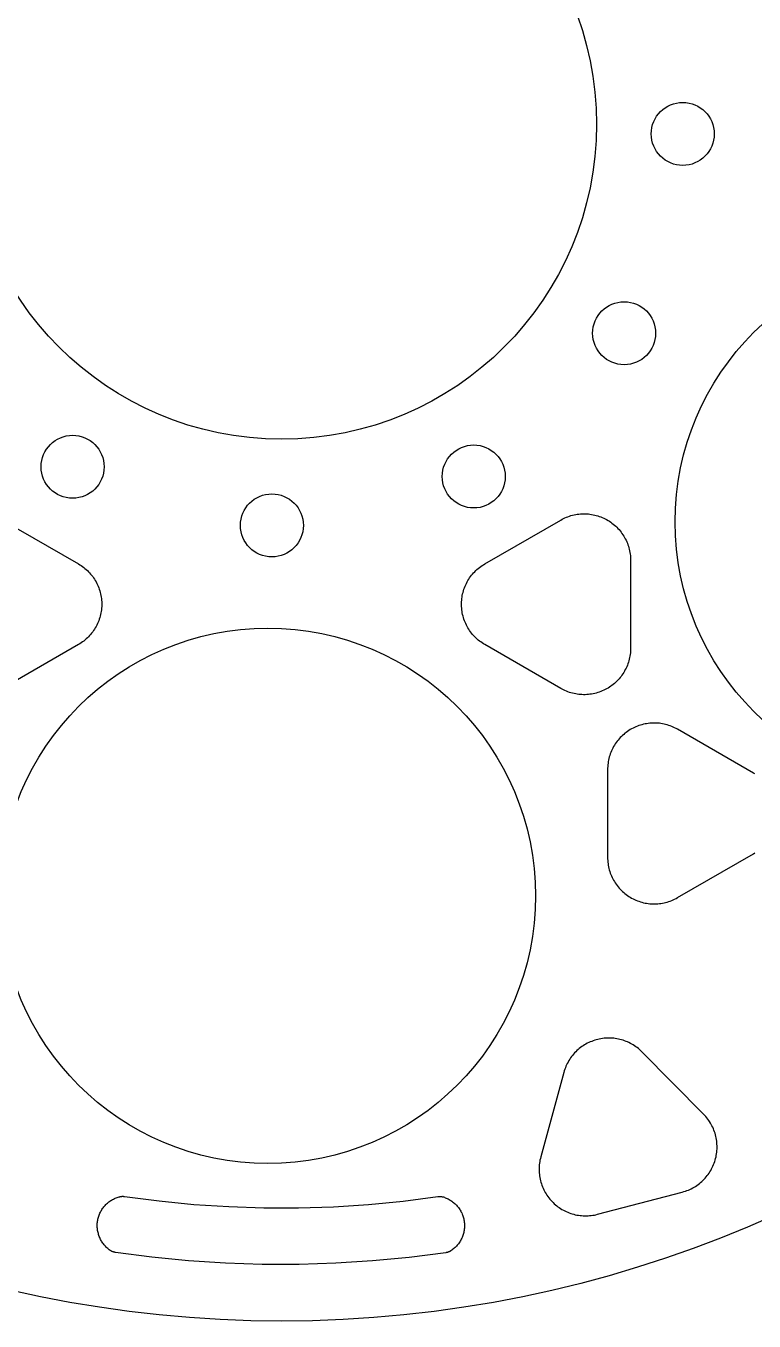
# Model space of a CAD drawing. Extents: x -4303 to -3459, y 4203 to 4583.
# Drawn here: x -4154 to -4038.4, y 4202.6 to 4408.2 of the extents above; entities that cross this region are included whole.
import ezdxf

# ---------------------------------------------------------------- set-up
doc = ezdxf.new("R2010")
doc.units = 0
doc.layers.add('DEFAULT', color=7, linetype='CONTINUOUS')

msp = doc.modelspace()

# ---------------------------------------------------------------- linework, layer by layer
at = {"layer": 'DEFAULT'}
for p, q in [((-4068.63, 4330.05), (-4068.4, 4330.15)), ((-4068.4, 4330.15), (-4068.16, 4330.25)), ((-4068.16, 4330.25), (-4067.93, 4330.34)), ((-4067.93, 4330.34), (-4067.69, 4330.43)), ((-4067.69, 4330.43), (-4067.45, 4330.5)), ((-4067.45, 4330.5), (-4067.2, 4330.57)), ((-4067.2, 4330.57), (-4066.95, 4330.63)), ((-4066.95, 4330.63), (-4066.7, 4330.68)), ((-4066.7, 4330.68), (-4066.45, 4330.72)), ((-4066.45, 4330.72), (-4066.2, 4330.75)), ((-4066.2, 4330.75), (-4065.95, 4330.78)), ((-4065.95, 4330.78), (-4065.7, 4330.79)), ((-4065.7, 4330.79), (-4065.44, 4330.8)), ((-4065.44, 4330.8), (-4065.19, 4330.8)), ((-4065.19, 4330.8), (-4064.93, 4330.78)), ((-4064.93, 4330.78), (-4064.68, 4330.77)), ((-4064.68, 4330.77), (-4064.43, 4330.74)), ((-4064.43, 4330.74), (-4064.18, 4330.7)), ((-4064.18, 4330.7), (-4063.93, 4330.65)), ((-4063.93, 4330.65), (-4063.68, 4330.6)), ((-4063.68, 4330.6), (-4063.43, 4330.54)), ((-4063.43, 4330.54), (-4063.19, 4330.47)), ((-4063.19, 4330.47), (-4062.95, 4330.39)), ((-4062.95, 4330.39), (-4062.71, 4330.3)), ((-4062.71, 4330.3), (-4062.47, 4330.2)), ((-4062.47, 4330.2), (-4062.24, 4330.1)), ((-4157.71, 4329.81), (-4145.65, 4322.85)), ((-4081.13, 4322.85), (-4069.08, 4329.81)), ((-4069.08, 4329.81), (-4068.85, 4329.93)), ((-4068.85, 4329.93), (-4068.63, 4330.05)), ((-4062.24, 4330.1), (-4062.01, 4329.99)), ((-4062.01, 4329.99), (-4061.79, 4329.87)), ((-4061.79, 4329.87), (-4061.57, 4329.74)), ((-4061.57, 4329.74), (-4061.35, 4329.61)), ((-4061.35, 4329.61), (-4061.14, 4329.47)), ((-4061.14, 4329.47), (-4060.94, 4329.32)), ((-4060.94, 4329.32), (-4060.74, 4329.16)), ((-4060.74, 4329.16), (-4060.54, 4329)), ((-4060.54, 4329), (-4060.35, 4328.83)), ((-4060.35, 4328.83), (-4060.17, 4328.65)), ((-4060.17, 4328.65), (-4059.99, 4328.47)), ((-4059.99, 4328.47), (-4059.82, 4328.28)), ((-4059.82, 4328.28), (-4059.66, 4328.09)), ((-4059.66, 4328.09), (-4059.5, 4327.89)), ((-4059.5, 4327.89), (-4059.35, 4327.69)), ((-4059.35, 4327.69), (-4059.21, 4327.48)), ((-4059.21, 4327.48), (-4059.07, 4327.26)), ((-4059.07, 4327.26), (-4058.94, 4327.04)), ((-4058.94, 4327.04), (-4058.82, 4326.82)), ((-4058.82, 4326.82), (-4058.71, 4326.59)), ((-4058.71, 4326.59), (-4058.6, 4326.36)), ((-4058.6, 4326.36), (-4058.5, 4326.13)), ((-4058.5, 4326.13), (-4058.41, 4325.89)), ((-4058.41, 4325.89), (-4058.33, 4325.65)), ((-4058.33, 4325.65), (-4058.26, 4325.41)), ((-4058.26, 4325.41), (-4058.19, 4325.16)), ((-4058.19, 4325.16), (-4058.14, 4324.91)), ((-4058.14, 4324.91), (-4058.09, 4324.66)), ((-4058.09, 4324.66), (-4058.05, 4324.41)), ((-4058.05, 4324.41), (-4058.02, 4324.16)), ((-4058.02, 4324.16), (-4058, 4323.91)), ((-4145.65, 4322.85), (-4145.43, 4322.72)), ((-4145.43, 4322.72), (-4145.22, 4322.58)), ((-4145.22, 4322.58), (-4145.01, 4322.43)), ((-4145.01, 4322.43), (-4144.81, 4322.28)), ((-4144.81, 4322.28), (-4144.61, 4322.12)), ((-4144.61, 4322.12), (-4144.42, 4321.95)), ((-4144.42, 4321.95), (-4144.23, 4321.78)), ((-4082.55, 4321.78), (-4082.37, 4321.95)), ((-4082.37, 4321.95), (-4082.17, 4322.12)), ((-4082.17, 4322.12), (-4081.98, 4322.28)), ((-4081.98, 4322.28), (-4081.77, 4322.43)), ((-4081.77, 4322.43), (-4081.56, 4322.58)), ((-4081.56, 4322.58), (-4081.35, 4322.72)), ((-4081.35, 4322.72), (-4081.13, 4322.85)), ((-4058, 4323.91), (-4057.98, 4323.66)), ((-4057.98, 4323.66), (-4057.98, 4323.4)), ((-4057.98, 4323.4), (-4057.98, 4309.48)), ((-4144.23, 4321.78), (-4144.05, 4321.6)), ((-4144.05, 4321.6), (-4143.87, 4321.42)), ((-4143.87, 4321.42), (-4143.71, 4321.23)), ((-4143.71, 4321.23), (-4143.55, 4321.03)), ((-4143.55, 4321.03), (-4143.39, 4320.83)), ((-4143.39, 4320.83), (-4143.24, 4320.62)), ((-4143.24, 4320.62), (-4143.1, 4320.41)), ((-4143.1, 4320.41), (-4142.97, 4320.19)), ((-4142.97, 4320.19), (-4142.85, 4319.97)), ((-4142.85, 4319.97), (-4142.73, 4319.75)), ((-4084.05, 4319.75), (-4083.93, 4319.97)), ((-4083.93, 4319.97), (-4083.81, 4320.19)), ((-4083.81, 4320.19), (-4083.68, 4320.41)), ((-4083.68, 4320.41), (-4083.54, 4320.62)), ((-4083.54, 4320.62), (-4083.39, 4320.83)), ((-4083.39, 4320.83), (-4083.24, 4321.03)), ((-4083.24, 4321.03), (-4083.07, 4321.23)), ((-4083.07, 4321.23), (-4082.91, 4321.42)), ((-4082.91, 4321.42), (-4082.73, 4321.6)), ((-4082.73, 4321.6), (-4082.55, 4321.78)), ((-4142.73, 4319.75), (-4142.62, 4319.52)), ((-4142.62, 4319.52), (-4142.52, 4319.29)), ((-4142.52, 4319.29), (-4142.42, 4319.05)), ((-4142.42, 4319.05), (-4142.34, 4318.81)), ((-4142.34, 4318.81), (-4142.26, 4318.57)), ((-4142.26, 4318.57), (-4142.19, 4318.32)), ((-4142.19, 4318.32), (-4142.13, 4318.08)), ((-4142.13, 4318.08), (-4142.08, 4317.83)), ((-4142.08, 4317.83), (-4142.04, 4317.58)), ((-4084.74, 4317.58), (-4084.7, 4317.83)), ((-4084.7, 4317.83), (-4084.65, 4318.08)), ((-4084.65, 4318.08), (-4084.59, 4318.32)), ((-4084.59, 4318.32), (-4084.52, 4318.57)), ((-4084.52, 4318.57), (-4084.44, 4318.81)), ((-4084.44, 4318.81), (-4084.36, 4319.05)), ((-4084.36, 4319.05), (-4084.26, 4319.29)), ((-4084.26, 4319.29), (-4084.16, 4319.52)), ((-4084.16, 4319.52), (-4084.05, 4319.75)), ((-4142.04, 4317.58), (-4142, 4317.33)), ((-4142, 4317.33), (-4141.98, 4317.07)), ((-4141.98, 4315.81), (-4142, 4315.55)), ((-4141.98, 4317.07), (-4141.96, 4316.82)), ((-4141.96, 4316.06), (-4141.98, 4315.81)), ((-4141.96, 4316.82), (-4141.95, 4316.57)), ((-4141.95, 4316.31), (-4141.96, 4316.06)), ((-4141.95, 4316.57), (-4141.95, 4316.31)), ((-4084.83, 4316.57), (-4084.82, 4316.82)), ((-4084.83, 4316.31), (-4084.83, 4316.57)), ((-4084.82, 4316.06), (-4084.83, 4316.31)), ((-4084.82, 4316.82), (-4084.8, 4317.07)), ((-4084.8, 4315.81), (-4084.82, 4316.06)), ((-4084.8, 4317.07), (-4084.78, 4317.33)), ((-4084.78, 4315.55), (-4084.8, 4315.81)), ((-4084.78, 4317.33), (-4084.74, 4317.58)), ((-4142.42, 4313.83), (-4142.52, 4313.59)), ((-4142.34, 4314.07), (-4142.42, 4313.83)), ((-4142.26, 4314.31), (-4142.34, 4314.07)), ((-4142.19, 4314.56), (-4142.26, 4314.31)), ((-4142.13, 4314.8), (-4142.19, 4314.56)), ((-4142.08, 4315.05), (-4142.13, 4314.8)), ((-4142.04, 4315.3), (-4142.08, 4315.05)), ((-4142, 4315.55), (-4142.04, 4315.3)), ((-4084.74, 4315.3), (-4084.78, 4315.55)), ((-4084.7, 4315.05), (-4084.74, 4315.3)), ((-4084.65, 4314.8), (-4084.7, 4315.05)), ((-4084.59, 4314.56), (-4084.65, 4314.8)), ((-4084.52, 4314.31), (-4084.59, 4314.56)), ((-4084.44, 4314.07), (-4084.52, 4314.31)), ((-4084.36, 4313.83), (-4084.44, 4314.07)), ((-4084.26, 4313.59), (-4084.36, 4313.83)), ((-4143.71, 4311.65), (-4143.87, 4311.46)), ((-4143.55, 4311.85), (-4143.71, 4311.65)), ((-4143.39, 4312.05), (-4143.55, 4311.85)), ((-4143.24, 4312.26), (-4143.39, 4312.05)), ((-4143.1, 4312.47), (-4143.24, 4312.26)), ((-4142.97, 4312.69), (-4143.1, 4312.47)), ((-4142.85, 4312.91), (-4142.97, 4312.69)), ((-4142.73, 4313.13), (-4142.85, 4312.91)), ((-4142.62, 4313.36), (-4142.73, 4313.13)), ((-4142.52, 4313.59), (-4142.62, 4313.36)), ((-4084.16, 4313.36), (-4084.26, 4313.59)), ((-4084.05, 4313.13), (-4084.16, 4313.36)), ((-4083.93, 4312.91), (-4084.05, 4313.13)), ((-4083.81, 4312.69), (-4083.93, 4312.91)), ((-4083.68, 4312.47), (-4083.81, 4312.69)), ((-4083.54, 4312.26), (-4083.68, 4312.47)), ((-4083.39, 4312.05), (-4083.54, 4312.26)), ((-4083.24, 4311.85), (-4083.39, 4312.05)), ((-4083.07, 4311.65), (-4083.24, 4311.85)), ((-4082.91, 4311.46), (-4083.07, 4311.65)), ((-4145.65, 4310.03), (-4157.71, 4303.07)), ((-4145.43, 4310.16), (-4145.65, 4310.03)), ((-4145.22, 4310.3), (-4145.43, 4310.16)), ((-4145.01, 4310.45), (-4145.22, 4310.3)), ((-4144.81, 4310.6), (-4145.01, 4310.45)), ((-4144.61, 4310.76), (-4144.81, 4310.6)), ((-4144.42, 4310.93), (-4144.61, 4310.76)), ((-4144.23, 4311.1), (-4144.42, 4310.93)), ((-4144.05, 4311.28), (-4144.23, 4311.1)), ((-4143.87, 4311.46), (-4144.05, 4311.28)), ((-4082.73, 4311.28), (-4082.91, 4311.46)), ((-4082.55, 4311.1), (-4082.73, 4311.28)), ((-4082.37, 4310.93), (-4082.55, 4311.1)), ((-4082.17, 4310.76), (-4082.37, 4310.93)), ((-4081.98, 4310.6), (-4082.17, 4310.76)), ((-4081.77, 4310.45), (-4081.98, 4310.6)), ((-4081.56, 4310.3), (-4081.77, 4310.45)), ((-4081.35, 4310.16), (-4081.56, 4310.3)), ((-4081.13, 4310.03), (-4081.35, 4310.16)), ((-4069.08, 4303.07), (-4081.13, 4310.03)), ((-4058.19, 4307.72), (-4058.26, 4307.47)), ((-4058.14, 4307.97), (-4058.19, 4307.72)), ((-4058.09, 4308.22), (-4058.14, 4307.97)), ((-4058.05, 4308.47), (-4058.09, 4308.22)), ((-4058.02, 4308.72), (-4058.05, 4308.47)), ((-4058, 4308.97), (-4058.02, 4308.72)), ((-4057.98, 4309.22), (-4058, 4308.97)), ((-4057.98, 4309.48), (-4057.98, 4309.22)), ((-4059.07, 4305.62), (-4059.21, 4305.4)), ((-4058.94, 4305.84), (-4059.07, 4305.62)), ((-4058.82, 4306.06), (-4058.94, 4305.84)), ((-4058.71, 4306.29), (-4058.82, 4306.06)), ((-4058.6, 4306.52), (-4058.71, 4306.29)), ((-4058.5, 4306.75), (-4058.6, 4306.52)), ((-4058.41, 4306.99), (-4058.5, 4306.75)), ((-4058.33, 4307.23), (-4058.41, 4306.99)), ((-4058.26, 4307.47), (-4058.33, 4307.23)), ((-4061.14, 4303.41), (-4061.35, 4303.27)), ((-4060.94, 4303.56), (-4061.14, 4303.41)), ((-4060.74, 4303.72), (-4060.94, 4303.56)), ((-4060.54, 4303.88), (-4060.74, 4303.72)), ((-4060.35, 4304.05), (-4060.54, 4303.88)), ((-4060.17, 4304.23), (-4060.35, 4304.05)), ((-4059.99, 4304.41), (-4060.17, 4304.23)), ((-4059.82, 4304.6), (-4059.99, 4304.41)), ((-4059.66, 4304.79), (-4059.82, 4304.6)), ((-4059.5, 4304.99), (-4059.66, 4304.79)), ((-4059.35, 4305.19), (-4059.5, 4304.99)), ((-4059.21, 4305.4), (-4059.35, 4305.19)), ((-4068.85, 4302.95), (-4069.08, 4303.07)), ((-4068.63, 4302.83), (-4068.85, 4302.95)), ((-4068.4, 4302.73), (-4068.63, 4302.83)), ((-4068.16, 4302.63), (-4068.4, 4302.73)), ((-4067.93, 4302.54), (-4068.16, 4302.63)), ((-4067.69, 4302.45), (-4067.93, 4302.54)), ((-4067.45, 4302.38), (-4067.69, 4302.45)), ((-4067.2, 4302.31), (-4067.45, 4302.38)), ((-4066.95, 4302.25), (-4067.2, 4302.31)), ((-4066.7, 4302.2), (-4066.95, 4302.25)), ((-4066.45, 4302.16), (-4066.7, 4302.2)), ((-4066.2, 4302.13), (-4066.45, 4302.16)), ((-4065.95, 4302.1), (-4066.2, 4302.13)), ((-4065.7, 4302.09), (-4065.95, 4302.1)), ((-4065.44, 4302.08), (-4065.7, 4302.09)), ((-4065.19, 4302.08), (-4065.44, 4302.08)), ((-4064.93, 4302.09), (-4065.19, 4302.08)), ((-4064.68, 4302.11), (-4064.93, 4302.09)), ((-4064.43, 4302.14), (-4064.68, 4302.11)), ((-4064.18, 4302.18), (-4064.43, 4302.14)), ((-4063.93, 4302.23), (-4064.18, 4302.18)), ((-4063.68, 4302.28), (-4063.93, 4302.23)), ((-4063.43, 4302.34), (-4063.68, 4302.28)), ((-4063.19, 4302.41), (-4063.43, 4302.34)), ((-4062.95, 4302.49), (-4063.19, 4302.41)), ((-4062.71, 4302.58), (-4062.95, 4302.49)), ((-4062.47, 4302.68), (-4062.71, 4302.58)), ((-4062.24, 4302.78), (-4062.47, 4302.68)), ((-4062.01, 4302.89), (-4062.24, 4302.78)), ((-4061.79, 4303.01), (-4062.01, 4302.89)), ((-4061.57, 4303.14), (-4061.79, 4303.01)), ((-4061.35, 4303.27), (-4061.57, 4303.14)), ((-4056.43, 4297.25), (-4056.67, 4297.17)), ((-4056.18, 4297.32), (-4056.43, 4297.25)), ((-4055.94, 4297.38), (-4056.18, 4297.32)), ((-4055.69, 4297.44), (-4055.94, 4297.38)), ((-4055.44, 4297.48), (-4055.69, 4297.44)), ((-4055.19, 4297.52), (-4055.44, 4297.48)), ((-4054.94, 4297.55), (-4055.19, 4297.52)), ((-4054.68, 4297.57), (-4054.94, 4297.55)), ((-4054.43, 4297.58), (-4054.68, 4297.57)), ((-4054.17, 4297.58), (-4054.43, 4297.58)), ((-4053.92, 4297.57), (-4054.17, 4297.58)), ((-4053.67, 4297.56), (-4053.92, 4297.57)), ((-4053.41, 4297.54), (-4053.67, 4297.56)), ((-4053.16, 4297.5), (-4053.41, 4297.54)), ((-4052.91, 4297.46), (-4053.16, 4297.5)), ((-4052.66, 4297.41), (-4052.91, 4297.46)), ((-4052.42, 4297.35), (-4052.66, 4297.41)), ((-4052.17, 4297.29), (-4052.42, 4297.35)), ((-4051.93, 4297.21), (-4052.17, 4297.29)), ((-4059.62, 4295.26), (-4059.79, 4295.07)), ((-4059.45, 4295.44), (-4059.62, 4295.26)), ((-4059.26, 4295.61), (-4059.45, 4295.44)), ((-4059.07, 4295.78), (-4059.26, 4295.61)), ((-4058.88, 4295.95), (-4059.07, 4295.78)), ((-4058.68, 4296.1), (-4058.88, 4295.95)), ((-4058.47, 4296.25), (-4058.68, 4296.1)), ((-4058.26, 4296.39), (-4058.47, 4296.25)), ((-4058.05, 4296.53), (-4058.26, 4296.39)), ((-4057.83, 4296.65), (-4058.05, 4296.53)), ((-4057.6, 4296.77), (-4057.83, 4296.65)), ((-4057.37, 4296.88), (-4057.6, 4296.77)), ((-4057.14, 4296.99), (-4057.37, 4296.88)), ((-4056.91, 4297.08), (-4057.14, 4296.99)), ((-4056.67, 4297.17), (-4056.91, 4297.08)), ((-4051.69, 4297.13), (-4051.93, 4297.21)), ((-4051.45, 4297.04), (-4051.69, 4297.13)), ((-4051.22, 4296.94), (-4051.45, 4297.04)), ((-4050.99, 4296.83), (-4051.22, 4296.94)), ((-4050.76, 4296.71), (-4050.99, 4296.83)), ((-4050.54, 4296.59), (-4050.76, 4296.71)), ((-4038.48, 4289.63), (-4050.54, 4296.59)), ((-4061.02, 4293.15), (-4061.11, 4292.91)), ((-4060.91, 4293.38), (-4061.02, 4293.15)), ((-4060.8, 4293.6), (-4060.91, 4293.38)), ((-4060.68, 4293.83), (-4060.8, 4293.6)), ((-4060.55, 4294.05), (-4060.68, 4293.83)), ((-4060.41, 4294.26), (-4060.55, 4294.05)), ((-4060.27, 4294.47), (-4060.41, 4294.26)), ((-4060.12, 4294.68), (-4060.27, 4294.47)), ((-4059.96, 4294.87), (-4060.12, 4294.68)), ((-4059.79, 4295.07), (-4059.96, 4294.87)), ((-4061.57, 4291.2), (-4061.6, 4290.95)), ((-4061.53, 4291.45), (-4061.57, 4291.2)), ((-4061.48, 4291.7), (-4061.53, 4291.45)), ((-4061.42, 4291.95), (-4061.48, 4291.7)), ((-4061.36, 4292.19), (-4061.42, 4291.95)), ((-4061.28, 4292.43), (-4061.36, 4292.19)), ((-4061.2, 4292.67), (-4061.28, 4292.43)), ((-4061.11, 4292.91), (-4061.2, 4292.67)), ((-4061.63, 4290.44), (-4061.64, 4290.18)), ((-4061.64, 4290.18), (-4061.64, 4276.26)), ((-4061.62, 4290.69), (-4061.63, 4290.44)), ((-4061.6, 4290.95), (-4061.62, 4290.69)), ((-4038.26, 4289.5), (-4038.48, 4289.63)), ((-4050.54, 4269.86), (-4038.48, 4276.82)), ((-4038.48, 4276.82), (-4038.26, 4276.95)), ((-4061.64, 4276.26), (-4061.63, 4276.01)), ((-4061.63, 4276.01), (-4061.62, 4275.75)), ((-4061.62, 4275.75), (-4061.6, 4275.5)), ((-4061.6, 4275.5), (-4061.57, 4275.25)), ((-4061.57, 4275.25), (-4061.53, 4275)), ((-4061.53, 4275), (-4061.48, 4274.75)), ((-4061.48, 4274.75), (-4061.42, 4274.5)), ((-4061.42, 4274.5), (-4061.36, 4274.26)), ((-4061.36, 4274.26), (-4061.28, 4274.01)), ((-4061.28, 4274.01), (-4061.2, 4273.77)), ((-4061.2, 4273.77), (-4061.11, 4273.53)), ((-4061.11, 4273.53), (-4061.02, 4273.3)), ((-4061.02, 4273.3), (-4060.91, 4273.07)), ((-4060.91, 4273.07), (-4060.8, 4272.84)), ((-4060.8, 4272.84), (-4060.68, 4272.62)), ((-4060.68, 4272.62), (-4060.55, 4272.4)), ((-4060.55, 4272.4), (-4060.41, 4272.19)), ((-4060.41, 4272.19), (-4060.27, 4271.98)), ((-4060.27, 4271.98), (-4060.12, 4271.77)), ((-4060.12, 4271.77), (-4059.96, 4271.57)), ((-4059.96, 4271.57), (-4059.79, 4271.38)), ((-4059.79, 4271.38), (-4059.62, 4271.19)), ((-4059.62, 4271.19), (-4059.45, 4271.01)), ((-4059.45, 4271.01), (-4059.26, 4270.83)), ((-4059.26, 4270.83), (-4059.07, 4270.66)), ((-4059.07, 4270.66), (-4058.88, 4270.5)), ((-4058.88, 4270.5), (-4058.68, 4270.35)), ((-4058.68, 4270.35), (-4058.47, 4270.2)), ((-4058.47, 4270.2), (-4058.26, 4270.05)), ((-4058.26, 4270.05), (-4058.05, 4269.92)), ((-4058.05, 4269.92), (-4057.83, 4269.79)), ((-4057.83, 4269.79), (-4057.6, 4269.67)), ((-4057.6, 4269.67), (-4057.37, 4269.56)), ((-4057.37, 4269.56), (-4057.14, 4269.46)), ((-4057.14, 4269.46), (-4056.91, 4269.36)), ((-4056.91, 4269.36), (-4056.67, 4269.28)), ((-4056.67, 4269.28), (-4056.43, 4269.2)), ((-4056.43, 4269.2), (-4056.18, 4269.13)), ((-4056.18, 4269.13), (-4055.94, 4269.06)), ((-4055.94, 4269.06), (-4055.69, 4269.01)), ((-4055.69, 4269.01), (-4055.44, 4268.96)), ((-4055.44, 4268.96), (-4055.19, 4268.93)), ((-4055.19, 4268.93), (-4054.94, 4268.9)), ((-4054.94, 4268.9), (-4054.68, 4268.88)), ((-4054.68, 4268.88), (-4054.43, 4268.87)), ((-4054.43, 4268.87), (-4054.17, 4268.87)), ((-4054.17, 4268.87), (-4053.92, 4268.87)), ((-4053.92, 4268.87), (-4053.67, 4268.89)), ((-4053.67, 4268.89), (-4053.41, 4268.91)), ((-4053.41, 4268.91), (-4053.16, 4268.94)), ((-4053.16, 4268.94), (-4052.91, 4268.98)), ((-4052.91, 4268.98), (-4052.66, 4269.03)), ((-4052.66, 4269.03), (-4052.42, 4269.09)), ((-4052.42, 4269.09), (-4052.17, 4269.16)), ((-4052.17, 4269.16), (-4051.93, 4269.24)), ((-4051.93, 4269.24), (-4051.69, 4269.32)), ((-4051.69, 4269.32), (-4051.45, 4269.41)), ((-4051.45, 4269.41), (-4051.22, 4269.51)), ((-4051.22, 4269.51), (-4050.99, 4269.62)), ((-4050.99, 4269.62), (-4050.76, 4269.73)), ((-4050.76, 4269.73), (-4050.54, 4269.86)), ((-4066.13, 4245.9), (-4066.32, 4245.74)), ((-4065.93, 4246.06), (-4066.13, 4245.9)), ((-4065.72, 4246.21), (-4065.93, 4246.06)), ((-4065.51, 4246.35), (-4065.72, 4246.21)), ((-4065.3, 4246.49), (-4065.51, 4246.35)), ((-4065.08, 4246.62), (-4065.3, 4246.49)), ((-4064.86, 4246.74), (-4065.08, 4246.62)), ((-4064.63, 4246.85), (-4064.86, 4246.74)), ((-4064.4, 4246.96), (-4064.63, 4246.85)), ((-4064.16, 4247.05), (-4064.4, 4246.96)), ((-4063.92, 4247.14), (-4064.16, 4247.05)), ((-4063.68, 4247.22), (-4063.92, 4247.14)), ((-4063.44, 4247.3), (-4063.68, 4247.22)), ((-4063.19, 4247.36), (-4063.44, 4247.3)), ((-4062.95, 4247.42), (-4063.19, 4247.36)), ((-4062.7, 4247.47), (-4062.95, 4247.42)), ((-4062.45, 4247.5), (-4062.7, 4247.47)), ((-4062.19, 4247.53), (-4062.45, 4247.5)), ((-4061.94, 4247.56), (-4062.19, 4247.53)), ((-4061.69, 4247.57), (-4061.94, 4247.56)), ((-4061.43, 4247.57), (-4061.69, 4247.57)), ((-4061.18, 4247.57), (-4061.43, 4247.57)), ((-4060.93, 4247.55), (-4061.18, 4247.57)), ((-4060.67, 4247.53), (-4060.93, 4247.55)), ((-4060.42, 4247.5), (-4060.67, 4247.53)), ((-4060.17, 4247.46), (-4060.42, 4247.5)), ((-4059.92, 4247.41), (-4060.17, 4247.46)), ((-4059.67, 4247.36), (-4059.92, 4247.41)), ((-4059.43, 4247.29), (-4059.67, 4247.36)), ((-4059.18, 4247.22), (-4059.43, 4247.29)), ((-4058.94, 4247.14), (-4059.18, 4247.22)), ((-4058.71, 4247.05), (-4058.94, 4247.14)), ((-4058.47, 4246.95), (-4058.71, 4247.05)), ((-4058.24, 4246.84), (-4058.47, 4246.95)), ((-4058.01, 4246.73), (-4058.24, 4246.84)), ((-4057.79, 4246.61), (-4058.01, 4246.73)), ((-4057.57, 4246.48), (-4057.79, 4246.61)), ((-4057.36, 4246.34), (-4057.57, 4246.48)), ((-4057.15, 4246.2), (-4057.36, 4246.34)), ((-4056.94, 4246.05), (-4057.15, 4246.2)), ((-4056.75, 4245.89), (-4056.94, 4246.05)), ((-4056.55, 4245.73), (-4056.75, 4245.89)), ((-4067.91, 4243.77), (-4068.03, 4243.55)), ((-4067.78, 4243.99), (-4067.91, 4243.77)), ((-4067.64, 4244.21), (-4067.78, 4243.99)), ((-4067.5, 4244.42), (-4067.64, 4244.21)), ((-4067.35, 4244.62), (-4067.5, 4244.42)), ((-4067.2, 4244.82), (-4067.35, 4244.62)), ((-4067.03, 4245.02), (-4067.2, 4244.82)), ((-4066.87, 4245.21), (-4067.03, 4245.02)), ((-4066.69, 4245.39), (-4066.87, 4245.21)), ((-4066.51, 4245.57), (-4066.69, 4245.39)), ((-4066.32, 4245.74), (-4066.51, 4245.57)), ((-4056.36, 4245.56), (-4056.55, 4245.73)), ((-4056.18, 4245.38), (-4056.36, 4245.56)), ((-4046.39, 4235.48), (-4056.18, 4245.38)), ((-4068.58, 4242.13), (-4072.25, 4228.7)), ((-4068.51, 4242.37), (-4068.58, 4242.13)), ((-4068.43, 4242.61), (-4068.51, 4242.37)), ((-4068.34, 4242.85), (-4068.43, 4242.61)), ((-4068.24, 4243.09), (-4068.34, 4242.85)), ((-4068.14, 4243.32), (-4068.24, 4243.09)), ((-4068.03, 4243.55), (-4068.14, 4243.32)), ((-4046.22, 4235.3), (-4046.39, 4235.48)), ((-4046.05, 4235.11), (-4046.22, 4235.3)), ((-4045.88, 4234.91), (-4046.05, 4235.11)), ((-4045.73, 4234.71), (-4045.88, 4234.91)), ((-4045.58, 4234.51), (-4045.73, 4234.71)), ((-4045.44, 4234.3), (-4045.58, 4234.51)), ((-4045.3, 4234.08), (-4045.44, 4234.3)), ((-4045.18, 4233.86), (-4045.3, 4234.08)), ((-4045.06, 4233.64), (-4045.18, 4233.86)), ((-4044.95, 4233.41), (-4045.06, 4233.64)), ((-4044.84, 4233.18), (-4044.95, 4233.41)), ((-4044.75, 4232.94), (-4044.84, 4233.18)), ((-4044.66, 4232.7), (-4044.75, 4232.94)), ((-4044.58, 4232.46), (-4044.66, 4232.7)), ((-4044.51, 4232.22), (-4044.58, 4232.46)), ((-4044.45, 4231.97), (-4044.51, 4232.22)), ((-4044.39, 4231.72), (-4044.45, 4231.97)), ((-4044.35, 4231.47), (-4044.39, 4231.72)), ((-4044.31, 4231.22), (-4044.35, 4231.47)), ((-4044.33, 4229.2), (-4044.3, 4229.45)), ((-4044.28, 4230.97), (-4044.31, 4231.22)), ((-4044.3, 4229.45), (-4044.28, 4229.7)), ((-4044.27, 4230.72), (-4044.28, 4230.97)), ((-4044.28, 4229.7), (-4044.26, 4229.95)), ((-4044.25, 4230.46), (-4044.27, 4230.72)), ((-4044.26, 4229.95), (-4044.25, 4230.21)), ((-4044.25, 4230.21), (-4044.25, 4230.46)), ((-4072.48, 4227.45), (-4072.5, 4227.2)), ((-4072.45, 4227.7), (-4072.48, 4227.45)), ((-4072.41, 4227.96), (-4072.45, 4227.7)), ((-4072.37, 4228.21), (-4072.41, 4227.96)), ((-4072.31, 4228.45), (-4072.37, 4228.21)), ((-4072.25, 4228.7), (-4072.31, 4228.45)), ((-4044.9, 4227.25), (-4044.8, 4227.48)), ((-4044.8, 4227.48), (-4044.71, 4227.72)), ((-4044.71, 4227.72), (-4044.62, 4227.96)), ((-4044.62, 4227.96), (-4044.55, 4228.2)), ((-4044.55, 4228.2), (-4044.48, 4228.45)), ((-4044.48, 4228.45), (-4044.42, 4228.7)), ((-4044.42, 4228.7), (-4044.37, 4228.94)), ((-4044.37, 4228.94), (-4044.33, 4229.2)), ((-4072.5, 4227.2), (-4072.51, 4226.95)), ((-4072.51, 4226.95), (-4072.51, 4226.69)), ((-4072.51, 4226.69), (-4072.51, 4226.44)), ((-4072.51, 4226.44), (-4072.49, 4226.18)), ((-4072.49, 4226.18), (-4072.47, 4225.93)), ((-4072.47, 4225.93), (-4072.44, 4225.68)), ((-4072.44, 4225.68), (-4072.4, 4225.43)), ((-4072.4, 4225.43), (-4072.35, 4225.18)), ((-4046.31, 4225.16), (-4046.14, 4225.34)), ((-4046.14, 4225.34), (-4045.97, 4225.53)), ((-4045.97, 4225.53), (-4045.81, 4225.73)), ((-4045.81, 4225.73), (-4045.66, 4225.93)), ((-4045.66, 4225.93), (-4045.52, 4226.14)), ((-4045.52, 4226.14), (-4045.38, 4226.36)), ((-4045.38, 4226.36), (-4045.25, 4226.57)), ((-4045.25, 4226.57), (-4045.12, 4226.8)), ((-4045.12, 4226.8), (-4045.01, 4227.02)), ((-4045.01, 4227.02), (-4044.9, 4227.25)), ((-4072.35, 4225.18), (-4072.29, 4224.93)), ((-4072.29, 4224.93), (-4072.22, 4224.69)), ((-4072.22, 4224.69), (-4072.15, 4224.44)), ((-4072.15, 4224.44), (-4072.06, 4224.2)), ((-4072.06, 4224.2), (-4071.97, 4223.97)), ((-4071.97, 4223.97), (-4071.87, 4223.73)), ((-4071.87, 4223.73), (-4071.76, 4223.5)), ((-4071.76, 4223.5), (-4071.65, 4223.28)), ((-4071.65, 4223.28), (-4071.53, 4223.05)), ((-4049.53, 4223.19), (-4049.29, 4223.27)), ((-4049.29, 4223.27), (-4049.05, 4223.35)), ((-4049.05, 4223.35), (-4048.81, 4223.45)), ((-4048.81, 4223.45), (-4048.58, 4223.55)), ((-4048.58, 4223.55), (-4048.35, 4223.66)), ((-4048.35, 4223.66), (-4048.12, 4223.78)), ((-4048.12, 4223.78), (-4047.9, 4223.9)), ((-4047.9, 4223.9), (-4047.69, 4224.03)), ((-4047.69, 4224.03), (-4047.47, 4224.17)), ((-4047.47, 4224.17), (-4047.27, 4224.32)), ((-4047.27, 4224.32), (-4047.06, 4224.47)), ((-4047.06, 4224.47), (-4046.87, 4224.63)), ((-4046.87, 4224.63), (-4046.68, 4224.8)), ((-4046.68, 4224.8), (-4046.49, 4224.98)), ((-4046.49, 4224.98), (-4046.31, 4225.16)), ((-4141.29, 4221.13), (-4141.17, 4221.25)), ((-4141.17, 4221.25), (-4141.05, 4221.36)), ((-4141.05, 4221.36), (-4140.93, 4221.47)), ((-4140.93, 4221.47), (-4140.8, 4221.57)), ((-4140.8, 4221.57), (-4140.66, 4221.67)), ((-4140.66, 4221.67), (-4140.52, 4221.76)), ((-4140.52, 4221.76), (-4140.38, 4221.85)), ((-4140.38, 4221.85), (-4140.24, 4221.93)), ((-4140.24, 4221.93), (-4140.09, 4222.01)), ((-4140.09, 4222.01), (-4139.95, 4222.09)), ((-4139.95, 4222.09), (-4139.8, 4222.16)), ((-4139.8, 4222.16), (-4139.64, 4222.22)), ((-4139.64, 4222.22), (-4139.49, 4222.28)), ((-4139.49, 4222.28), (-4139.33, 4222.33)), ((-4139.33, 4222.33), (-4139.17, 4222.38)), ((-4139.17, 4222.38), (-4139.1, 4222.39)), ((-4139.1, 4222.39), (-4139.03, 4222.41)), ((-4139.03, 4222.41), (-4138.97, 4222.42)), ((-4138.97, 4222.42), (-4138.9, 4222.43)), ((-4138.9, 4222.43), (-4138.83, 4222.44)), ((-4138.83, 4222.44), (-4138.76, 4222.44)), ((-4138.76, 4222.44), (-4138.69, 4222.45)), ((-4138.69, 4222.45), (-4138.62, 4222.45)), ((-4138.62, 4222.45), (-4138.55, 4222.45)), ((-4138.55, 4222.45), (-4138.48, 4222.44)), ((-4138.48, 4222.44), (-4138.42, 4222.44)), ((-4138.42, 4222.44), (-4138.35, 4222.43)), ((-4138.35, 4222.43), (-4132.85, 4221.71)), ((-4132.85, 4221.71), (-4127.32, 4221.17)), ((-4127.32, 4221.17), (-4121.79, 4220.81)), ((-4105.15, 4220.8), (-4099.61, 4221.16)), ((-4099.61, 4221.16), (-4094.09, 4221.69)), ((-4094.09, 4221.69), (-4088.59, 4222.4)), ((-4088.59, 4222.4), (-4088.52, 4222.41)), ((-4088.52, 4222.41), (-4088.45, 4222.42)), ((-4088.45, 4222.42), (-4088.38, 4222.42)), ((-4088.38, 4222.42), (-4088.32, 4222.43)), ((-4088.32, 4222.43), (-4088.25, 4222.42)), ((-4088.25, 4222.42), (-4088.18, 4222.42)), ((-4088.18, 4222.42), (-4088.11, 4222.42)), ((-4088.11, 4222.42), (-4088.04, 4222.41)), ((-4088.04, 4222.41), (-4087.98, 4222.4)), ((-4087.98, 4222.4), (-4087.91, 4222.39)), ((-4087.91, 4222.39), (-4087.84, 4222.37)), ((-4087.84, 4222.37), (-4087.78, 4222.36)), ((-4087.78, 4222.36), (-4087.71, 4222.34)), ((-4087.71, 4222.34), (-4087.55, 4222.29)), ((-4087.55, 4222.29), (-4087.4, 4222.23)), ((-4087.4, 4222.23), (-4087.24, 4222.17)), ((-4087.24, 4222.17), (-4087.09, 4222.1)), ((-4087.09, 4222.1), (-4086.94, 4222.03)), ((-4086.94, 4222.03), (-4086.8, 4221.95)), ((-4086.8, 4221.95), (-4086.65, 4221.86)), ((-4086.65, 4221.86), (-4086.51, 4221.78)), ((-4086.51, 4221.78), (-4086.37, 4221.68)), ((-4086.37, 4221.68), (-4086.24, 4221.59)), ((-4086.24, 4221.59), (-4086.11, 4221.48)), ((-4086.11, 4221.48), (-4085.98, 4221.38)), ((-4085.98, 4221.38), (-4085.86, 4221.26)), ((-4085.86, 4221.26), (-4085.74, 4221.15)), ((-4085.74, 4221.15), (-4085.63, 4221.03)), ((-4071.53, 4223.05), (-4071.4, 4222.84)), ((-4071.4, 4222.84), (-4071.26, 4222.62)), ((-4071.26, 4222.62), (-4071.11, 4222.42)), ((-4071.11, 4222.42), (-4070.96, 4222.21)), ((-4070.96, 4222.21), (-4070.8, 4222.01)), ((-4070.8, 4222.01), (-4070.64, 4221.82)), ((-4070.64, 4221.82), (-4070.46, 4221.64)), ((-4070.46, 4221.64), (-4070.28, 4221.45)), ((-4070.28, 4221.45), (-4070.1, 4221.28)), ((-4070.1, 4221.28), (-4069.91, 4221.11)), ((-4063.24, 4219.59), (-4049.77, 4223.12)), ((-4049.77, 4223.12), (-4049.53, 4223.19)), ((-4142.51, 4218.99), (-4142.47, 4219.15)), ((-4142.47, 4219.15), (-4142.42, 4219.31)), ((-4142.42, 4219.31), (-4142.36, 4219.46)), ((-4142.36, 4219.46), (-4142.3, 4219.62)), ((-4142.3, 4219.62), (-4142.23, 4219.77)), ((-4142.23, 4219.77), (-4142.16, 4219.92)), ((-4142.16, 4219.92), (-4142.08, 4220.07)), ((-4142.08, 4220.07), (-4142, 4220.21)), ((-4142, 4220.21), (-4141.91, 4220.35)), ((-4141.91, 4220.35), (-4141.82, 4220.49)), ((-4141.82, 4220.49), (-4141.73, 4220.63)), ((-4141.73, 4220.63), (-4141.62, 4220.76)), ((-4141.62, 4220.76), (-4141.52, 4220.89)), ((-4141.52, 4220.89), (-4141.41, 4221.01)), ((-4141.41, 4221.01), (-4141.29, 4221.13)), ((-4121.79, 4220.81), (-4116.24, 4220.63)), ((-4116.24, 4220.63), (-4110.69, 4220.63)), ((-4110.69, 4220.63), (-4105.15, 4220.8)), ((-4085.63, 4221.03), (-4085.51, 4220.91)), ((-4085.51, 4220.91), (-4085.41, 4220.78)), ((-4085.41, 4220.78), (-4085.31, 4220.65)), ((-4085.31, 4220.65), (-4085.21, 4220.51)), ((-4085.21, 4220.51), (-4085.12, 4220.38)), ((-4085.12, 4220.38), (-4085.03, 4220.24)), ((-4085.03, 4220.24), (-4084.95, 4220.09)), ((-4084.95, 4220.09), (-4084.87, 4219.94)), ((-4084.87, 4219.94), (-4084.79, 4219.8)), ((-4084.79, 4219.8), (-4084.73, 4219.64)), ((-4084.73, 4219.64), (-4084.67, 4219.49)), ((-4084.67, 4219.49), (-4084.61, 4219.33)), ((-4084.61, 4219.33), (-4084.56, 4219.18)), ((-4084.56, 4219.18), (-4084.51, 4219.02)), ((-4069.91, 4221.11), (-4069.71, 4220.95)), ((-4069.71, 4220.95), (-4069.51, 4220.8)), ((-4069.51, 4220.8), (-4069.3, 4220.65)), ((-4069.3, 4220.65), (-4069.09, 4220.51)), ((-4069.09, 4220.51), (-4068.88, 4220.38)), ((-4068.88, 4220.38), (-4068.66, 4220.25)), ((-4068.66, 4220.25), (-4068.43, 4220.13)), ((-4068.43, 4220.13), (-4068.2, 4220.02)), ((-4068.2, 4220.02), (-4067.97, 4219.92)), ((-4067.97, 4219.92), (-4067.73, 4219.83)), ((-4067.73, 4219.83), (-4067.49, 4219.74)), ((-4067.49, 4219.74), (-4067.25, 4219.66)), ((-4067.25, 4219.66), (-4067.01, 4219.6)), ((-4067.01, 4219.6), (-4066.76, 4219.53)), ((-4066.76, 4219.53), (-4066.51, 4219.48)), ((-4066.51, 4219.48), (-4066.26, 4219.44)), ((-4066.26, 4219.44), (-4066.01, 4219.4)), ((-4066.01, 4219.4), (-4065.76, 4219.38)), ((-4065.76, 4219.38), (-4065.51, 4219.36)), ((-4065.51, 4219.36), (-4065.25, 4219.35)), ((-4065.25, 4219.35), (-4065, 4219.35)), ((-4065, 4219.35), (-4064.74, 4219.36)), ((-4064.74, 4219.36), (-4064.49, 4219.38)), ((-4064.49, 4219.38), (-4064.24, 4219.4)), ((-4064.24, 4219.4), (-4063.99, 4219.44)), ((-4063.99, 4219.44), (-4063.74, 4219.48)), ((-4063.74, 4219.48), (-4063.49, 4219.53)), ((-4063.49, 4219.53), (-4063.24, 4219.59)), ((-4142.66, 4218.01), (-4142.65, 4218.17)), ((-4142.66, 4217.84), (-4142.66, 4218.01)), ((-4142.66, 4217.67), (-4142.66, 4217.84)), ((-4142.66, 4217.51), (-4142.66, 4217.67)), ((-4142.64, 4217.34), (-4142.66, 4217.51)), ((-4142.65, 4218.17), (-4142.63, 4218.34)), ((-4142.62, 4217.18), (-4142.64, 4217.34)), ((-4142.63, 4218.34), (-4142.61, 4218.5)), ((-4142.6, 4217.01), (-4142.62, 4217.18)), ((-4142.61, 4218.5), (-4142.58, 4218.66)), ((-4142.58, 4218.66), (-4142.55, 4218.83)), ((-4142.55, 4218.83), (-4142.51, 4218.99)), ((-4084.51, 4219.02), (-4084.47, 4218.86)), ((-4084.47, 4218.86), (-4084.44, 4218.69)), ((-4084.44, 4218.69), (-4084.41, 4218.53)), ((-4084.41, 4217.04), (-4084.44, 4216.88)), ((-4084.41, 4218.53), (-4084.39, 4218.36)), ((-4084.39, 4217.21), (-4084.41, 4217.04)), ((-4084.39, 4218.36), (-4084.37, 4218.2)), ((-4084.37, 4217.37), (-4084.39, 4217.21)), ((-4084.37, 4218.2), (-4084.36, 4218.03)), ((-4084.36, 4217.54), (-4084.37, 4217.37)), ((-4084.36, 4218.03), (-4084.35, 4217.87)), ((-4084.35, 4217.7), (-4084.36, 4217.54)), ((-4084.35, 4217.87), (-4084.35, 4217.7)), ((-4142.57, 4216.85), (-4142.6, 4217.01)), ((-4142.54, 4216.69), (-4142.57, 4216.85)), ((-4142.49, 4216.53), (-4142.54, 4216.69)), ((-4142.45, 4216.37), (-4142.49, 4216.53)), ((-4142.39, 4216.21), (-4142.45, 4216.37)), ((-4142.34, 4216.05), (-4142.39, 4216.21)), ((-4142.27, 4215.9), (-4142.34, 4216.05)), ((-4142.21, 4215.75), (-4142.27, 4215.9)), ((-4142.13, 4215.6), (-4142.21, 4215.75)), ((-4142.05, 4215.45), (-4142.13, 4215.6)), ((-4141.97, 4215.31), (-4142.05, 4215.45)), ((-4141.88, 4215.17), (-4141.97, 4215.31)), ((-4141.79, 4215.03), (-4141.88, 4215.17)), ((-4141.69, 4214.9), (-4141.79, 4215.03)), ((-4085.21, 4215.06), (-4085.31, 4214.92)), ((-4085.12, 4215.2), (-4085.21, 4215.06)), ((-4085.03, 4215.34), (-4085.12, 4215.2)), ((-4084.95, 4215.48), (-4085.03, 4215.34)), ((-4084.87, 4215.63), (-4084.95, 4215.48)), ((-4084.8, 4215.78), (-4084.87, 4215.63)), ((-4084.73, 4215.93), (-4084.8, 4215.78)), ((-4084.67, 4216.08), (-4084.73, 4215.93)), ((-4084.61, 4216.24), (-4084.67, 4216.08)), ((-4084.56, 4216.39), (-4084.61, 4216.24)), ((-4084.51, 4216.55), (-4084.56, 4216.39)), ((-4084.47, 4216.72), (-4084.51, 4216.55)), ((-4084.44, 4216.88), (-4084.47, 4216.72)), ((-4141.58, 4214.77), (-4141.69, 4214.9)), ((-4141.48, 4214.64), (-4141.58, 4214.77)), ((-4141.37, 4214.52), (-4141.48, 4214.64)), ((-4141.25, 4214.4), (-4141.37, 4214.52)), ((-4141.13, 4214.29), (-4141.25, 4214.4)), ((-4141, 4214.18), (-4141.13, 4214.29)), ((-4140.88, 4214.07), (-4141, 4214.18)), ((-4140.75, 4213.97), (-4140.88, 4214.07)), ((-4140.61, 4213.87), (-4140.75, 4213.97)), ((-4140.56, 4213.84), (-4140.61, 4213.87)), ((-4140.5, 4213.8), (-4140.56, 4213.84)), ((-4140.44, 4213.77), (-4140.5, 4213.8)), ((-4140.39, 4213.74), (-4140.44, 4213.77)), ((-4140.33, 4213.71), (-4140.39, 4213.74)), ((-4140.27, 4213.68), (-4140.33, 4213.71)), ((-4140.21, 4213.66), (-4140.27, 4213.68)), ((-4140.15, 4213.63), (-4140.21, 4213.66)), ((-4140.08, 4213.61), (-4140.15, 4213.63)), ((-4140.02, 4213.59), (-4140.08, 4213.61)), ((-4139.96, 4213.58), (-4140.02, 4213.59)), ((-4139.89, 4213.56), (-4139.96, 4213.58)), ((-4139.83, 4213.55), (-4139.89, 4213.56)), ((-4139.76, 4213.54), (-4139.83, 4213.55)), ((-4133.97, 4212.78), (-4139.76, 4213.54)), ((-4087.32, 4213.49), (-4093.12, 4212.75)), ((-4087.25, 4213.51), (-4087.32, 4213.49)), ((-4087.19, 4213.52), (-4087.25, 4213.51)), ((-4087.12, 4213.53), (-4087.19, 4213.52)), ((-4087.06, 4213.55), (-4087.12, 4213.53)), ((-4087, 4213.57), (-4087.06, 4213.55)), ((-4086.93, 4213.59), (-4087, 4213.57)), ((-4086.87, 4213.61), (-4086.93, 4213.59)), ((-4086.81, 4213.64), (-4086.87, 4213.61)), ((-4086.75, 4213.67), (-4086.81, 4213.64)), ((-4086.69, 4213.7), (-4086.75, 4213.67)), ((-4086.63, 4213.73), (-4086.69, 4213.7)), ((-4086.57, 4213.76), (-4086.63, 4213.73)), ((-4086.52, 4213.8), (-4086.57, 4213.76)), ((-4086.38, 4213.89), (-4086.52, 4213.8)), ((-4086.24, 4213.99), (-4086.38, 4213.89)), ((-4086.11, 4214.09), (-4086.24, 4213.99)), ((-4085.99, 4214.2), (-4086.11, 4214.09)), ((-4085.86, 4214.31), (-4085.99, 4214.2)), ((-4085.74, 4214.42), (-4085.86, 4214.31)), ((-4085.63, 4214.54), (-4085.74, 4214.42)), ((-4085.52, 4214.67), (-4085.63, 4214.54)), ((-4085.41, 4214.79), (-4085.52, 4214.67)), ((-4085.31, 4214.92), (-4085.41, 4214.79)), ((-4128.15, 4212.21), (-4133.97, 4212.78)), ((-4122.31, 4211.83), (-4128.15, 4212.21)), ((-4116.47, 4211.63), (-4122.31, 4211.83)), ((-4110.62, 4211.63), (-4116.47, 4211.63)), ((-4104.77, 4211.81), (-4110.62, 4211.63)), ((-4098.94, 4212.19), (-4104.77, 4211.81)), ((-4093.12, 4212.75), (-4098.94, 4212.19))]:
    msp.add_line(p, q, dxfattribs=at)
for centre, radius in [((-4113.39, 4392.64), 190), ((-4113.39, 4392.64), 50), ((-4049.71, 4391.1), 5), ((-4008.4, 4329.51), 42.5), ((-4059.01, 4359.46), 5), ((-4146.57, 4338.26), 5), ((-4082.89, 4336.72), 5), ((-4114.93, 4328.96), 5), ((-4115.57, 4270.15), 42.5)]:
    msp.add_circle(centre, radius, dxfattribs=at)

doc.saveas('drawing.dxf')
